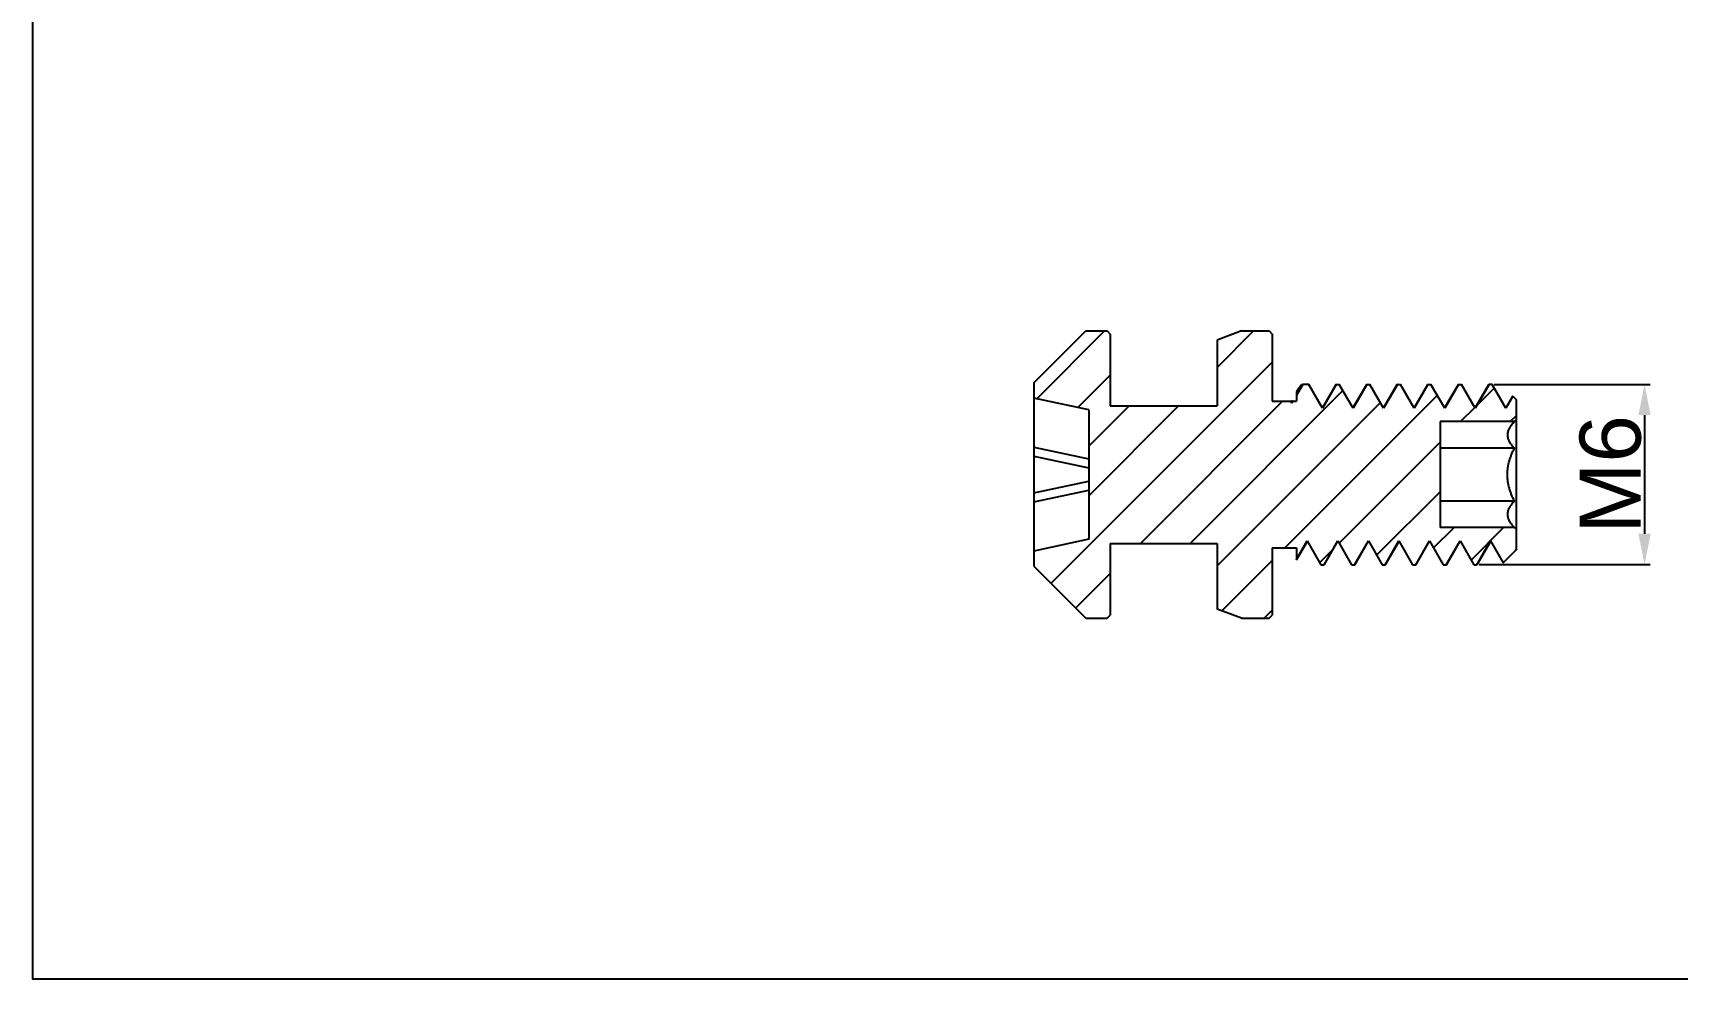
# Model space of a CAD drawing. Header units: millimetres. Extents: x 389 to 17466, y 310 to 5904.
# Drawn here: x 5600.2 to 5654, y 395.4 to 426.4 of the extents above; entities that cross this region are included whole.
import ezdxf

# ---------------------------------------------------------------- set-up
doc = ezdxf.new("R2010")
doc.units = ezdxf.units.MM
doc.layers.add('02___PRT_ALL_AXES', color=7, linetype='Continuous')
doc.styles.get("Standard").update_dxf_attribs({"font": 'arial.ttf'})
doc.dimstyles.new('缩小5倍', dxfattribs={"dimtxt": 15, "dimasz": 10, "dimexe": 0.18, "dimexo": 0.0625, "dimgap": 0.09, "dimtad": 1, "dimtoh": 1, "dimdec": 3, "dimzin": 9, "dimdsep": 46, "dimtxsty": 'Standard', "dimblk": '_FILLED', "dimcen": 0.09, "dimclrd": 256, "dimclre": 256, "dimclrt": 256, "dimazin": 2, "dimtfac": 1, "dimtdec": 3, "dimtofl": 0, "dimtmove": 0, "dimatfit": 3, "dimldrblk": '_FILLED', "dimfxl": 1, "dimtolj": 1, "dimtzin": 0, "dimarcsym": 0})

# ---------------------------------------------------------------- blocks, each defined once
blk = doc.blocks.new('_FILLED')
at = {"color": 0, "linetype": 'ByBlock'}
blk.add_solid([(0, 0), (-1, 0.2), (-1, -0.2)], dxfattribs=at)
blk = doc.blocks.new('*D52')
at = {"lineweight": -2, "transparency": 16777216}
for p, q in [((5648.024, 414.901), (5653.129, 414.901)), ((5652.949, 413.901), (5652.949, 410.014)), ((5647.539, 409.014), (5653.129, 409.014))]:
    blk.add_line(p, q, dxfattribs=at)
at = {"layer": 'Defpoints', "color": 0, "transparency": 16777216}
for p in [(5647.961, 414.901), (5647.476, 409.014), (5652.949, 409.014)]:
    blk.add_point(p, dxfattribs=at)
at = {"lineweight": -2, "transparency": 16777216}
for p, rotation in [((5652.949, 414.901), 90), ((5652.949, 409.014), 270)]:
    blk.add_blockref('_FILLED', p, dxfattribs=dict(at, rotation=rotation))
at = {"lineweight": 5, "transparency": 16777216, "insert": (5651.838, 411.958), "char_height": 2, "attachment_point": 5, "rotation": 90}
blk.add_mtext('\\A1;M6', dxfattribs=at)

msp = doc.modelspace()

# ---------------------------------------------------------------- hatches: boundary and pattern name
at = {"linetype": 'Continuous'}
h = msp.add_hatch(dxfattribs=at)
h.set_pattern_fill('A', color=2, scale=1.148369, angle=45, style=0, pattern_type=0)
h.set_pattern_definition([(45, (5267.6644, 489.1479), (-0.8120192, 0.8120192), [])])
edge = h.paths.add_edge_path()
edge.add_line((5648.7614, 409.5208), (5648.7614, 410.1511))
edge.add_line((5648.7346, 409.4743), (5648.7614, 409.5208))
edge.add_line((5648.3248, 409.0645), (5648.7346, 409.4743))
edge.add_line((5647.9114, 409.7806), (5648.3248, 409.0645))
edge.add_line((5647.4614, 409.0011), (5647.9114, 409.7806))
edge.add_line((5647.3614, 409.0011), (5647.4614, 409.0011))
edge.add_line((5646.9114, 409.7806), (5647.3614, 409.0011))
edge.add_line((5646.4614, 409.0011), (5646.9114, 409.7806))
edge.add_line((5646.3614, 409.0011), (5646.4614, 409.0011))
edge.add_line((5645.9114, 409.7806), (5646.3614, 409.0011))
edge.add_line((5645.4614, 409.0011), (5645.9114, 409.7806))
edge.add_line((5645.3614, 409.0011), (5645.4614, 409.0011))
edge.add_line((5644.9114, 409.7806), (5645.3614, 409.0011))
edge.add_line((5644.4614, 409.0011), (5644.9114, 409.7806))
edge.add_line((5644.3614, 409.0011), (5644.4614, 409.0011))
edge.add_line((5643.9114, 409.7806), (5644.3614, 409.0011))
edge.add_line((5643.4614, 409.0011), (5643.9114, 409.7806))
edge.add_line((5643.3614, 409.0011), (5643.4614, 409.0011))
edge.add_line((5642.9114, 409.7806), (5643.3614, 409.0011))
edge.add_line((5642.4614, 409.0011), (5642.9114, 409.7806))
edge.add_line((5642.3614, 409.0011), (5642.4614, 409.0011))
edge.add_line((5641.9114, 409.7806), (5642.3614, 409.0011))
edge.add_line((5641.5614, 409.1743), (5641.9114, 409.7806))
edge.add_line((5641.5614, 409.5511), (5641.5614, 409.1743))
edge.add_line((5640.7614, 409.5511), (5641.5614, 409.5511))
edge.add_line((5640.7614, 409.5511), (5640.7614, 407.3511))
edge.add_line((5640.6614, 407.2511), (5640.7614, 407.3511))
edge.add_line((5639.7614, 407.2511), (5640.6614, 407.2511))
edge.add_line((5639.7614, 407.2511), (5638.9614, 407.5511))
edge.add_line((5638.9614, 409.7011), (5638.9614, 407.5511))
edge.add_line((5635.4614, 409.7011), (5638.9614, 409.7011))
edge.add_line((5635.4614, 409.7011), (5635.4614, 407.3511))
edge.add_line((5635.3614, 407.2511), (5635.4614, 407.3511))
edge.add_line((5634.6614, 407.2511), (5635.3614, 407.2511))
edge.add_line((5632.9614, 408.9511), (5634.6614, 407.2511))
edge.add_line((5632.9614, 409.4511), (5632.9614, 408.9511))
edge.add_line((5634.7614, 409.8337), (5632.9614, 409.4511))
edge.add_line((5634.7614, 414.0685), (5634.7614, 409.8337))
edge.add_line((5634.7614, 414.0685), (5632.9614, 414.4511))
edge.add_line((5632.9614, 414.9511), (5632.9614, 414.4511))
edge.add_line((5632.9614, 414.9511), (5634.6614, 416.6511))
edge.add_line((5634.6614, 416.6511), (5635.3614, 416.6511))
edge.add_line((5635.3614, 416.6511), (5635.4614, 416.5511))
edge.add_line((5635.4614, 416.5511), (5635.4614, 414.2011))
edge.add_line((5635.4614, 414.2011), (5638.9614, 414.2011))
edge.add_line((5638.9614, 416.3511), (5638.9614, 414.2011))
edge.add_line((5639.7614, 416.6511), (5638.9614, 416.3511))
edge.add_line((5639.7614, 416.6511), (5640.6614, 416.6511))
edge.add_line((5640.6614, 416.6511), (5640.7614, 416.5511))
edge.add_line((5640.7614, 416.5511), (5640.7614, 414.3511))
edge.add_line((5640.7614, 414.3511), (5641.3752, 414.3511))
edge.add_line((5641.4114, 414.2884), (5641.3752, 414.3511))
edge.add_line((5641.4477, 414.3511), (5641.4114, 414.2884))
edge.add_line((5641.4477, 414.3511), (5641.5614, 414.3511))
edge.add_line((5641.5614, 414.5482), (5641.5614, 414.3511))
edge.add_line((5641.7652, 414.9011), (5641.5614, 414.5482))
edge.add_line((5641.9614, 414.9011), (5641.7652, 414.9011))
edge.add_line((5642.4114, 414.1217), (5641.9614, 414.9011))
edge.add_line((5642.8614, 414.9011), (5642.4114, 414.1217))
edge.add_line((5642.8614, 414.9011), (5642.9614, 414.9011))
edge.add_line((5643.4114, 414.1217), (5642.9614, 414.9011))
edge.add_line((5643.8614, 414.9011), (5643.4114, 414.1217))
edge.add_line((5643.8614, 414.9011), (5643.9614, 414.9011))
edge.add_line((5644.4114, 414.1217), (5643.9614, 414.9011))
edge.add_line((5644.8614, 414.9011), (5644.4114, 414.1217))
edge.add_line((5644.8614, 414.9011), (5644.9614, 414.9011))
edge.add_line((5645.4114, 414.1217), (5644.9614, 414.9011))
edge.add_line((5645.8614, 414.9011), (5645.4114, 414.1217))
edge.add_line((5645.8614, 414.9011), (5645.9614, 414.9011))
edge.add_line((5646.4114, 414.1217), (5645.9614, 414.9011))
edge.add_line((5646.8614, 414.9011), (5646.4114, 414.1217))
edge.add_line((5646.8614, 414.9011), (5646.9614, 414.9011))
edge.add_line((5647.4114, 414.1217), (5646.9614, 414.9011))
edge.add_line((5647.8614, 414.9011), (5647.4114, 414.1217))
edge.add_line((5647.9614, 414.9011), (5647.8614, 414.9011))
edge.add_line((5648.4114, 414.1217), (5647.9614, 414.9011))
edge.add_line((5648.6418, 414.5208), (5648.4114, 414.1217))
edge.add_line((5648.6418, 414.5208), (5648.7614, 414.4011))
edge.add_line((5648.7614, 413.7511), (5648.7614, 414.4011))
edge.add_line((5648.7614, 413.7511), (5648.6935, 413.6832))
edge.add_line((5648.6935, 413.6832), (5646.2614, 413.6832))
edge.add_line((5646.2614, 413.6832), (5646.2614, 410.2191))
edge.add_line((5648.6935, 410.2191), (5646.2614, 410.2191))
edge.add_line((5648.7614, 410.1511), (5648.6935, 410.2191))

# ---------------------------------------------------------------- linework, layer by layer
at = {"color": 7, "linetype": 'Continuous'}
for p, q in [((5632.9614, 414.9511), (5634.6614, 416.6511)), ((5634.6614, 416.6511), (5635.3614, 416.6511)), ((5635.3614, 416.6511), (5635.4614, 416.5511)), ((5635.4614, 416.5511), (5635.4614, 414.2011)), ((5639.7614, 416.6511), (5638.9614, 416.3511)), ((5639.7614, 416.6511), (5640.6614, 416.6511)), ((5640.6614, 416.6511), (5640.7614, 416.5511)), ((5640.7614, 416.5511), (5640.7614, 414.3511)), ((5638.9614, 416.3511), (5638.9614, 414.2011)), ((5632.9614, 414.9511), (5632.9614, 408.9511)), ((5641.7652, 414.9011), (5641.5614, 414.5482)), ((5641.9614, 414.9011), (5641.7652, 414.9011)), ((5642.4114, 414.1217), (5641.9614, 414.9011)), ((5642.8466, 414.8883), (5642.4064, 414.1304)), ((5642.8614, 414.9011), (5642.4114, 414.1217)), ((5642.8614, 414.9011), (5642.8466, 414.8883)), ((5642.8614, 414.9011), (5642.9614, 414.9011)), ((5643.4114, 414.1217), (5642.9614, 414.9011)), ((5643.8466, 414.8883), (5643.4064, 414.1304)), ((5643.8614, 414.9011), (5643.4114, 414.1217)), ((5643.8614, 414.9011), (5643.8466, 414.8883)), ((5643.8614, 414.9011), (5643.9614, 414.9011)), ((5644.4114, 414.1217), (5643.9614, 414.9011)), ((5644.8466, 414.8883), (5644.4064, 414.1304)), ((5644.8614, 414.9011), (5644.4114, 414.1217)), ((5644.8614, 414.9011), (5644.8466, 414.8883)), ((5644.8614, 414.9011), (5644.9614, 414.9011)), ((5645.4114, 414.1217), (5644.9614, 414.9011)), ((5645.8466, 414.8883), (5645.4064, 414.1304)), ((5645.8614, 414.9011), (5645.4114, 414.1217)), ((5645.8614, 414.9011), (5645.8466, 414.8883)), ((5645.8614, 414.9011), (5645.9614, 414.9011)), ((5646.4114, 414.1217), (5645.9614, 414.9011)), ((5646.8466, 414.8883), (5646.4064, 414.1304)), ((5646.8614, 414.9011), (5646.4114, 414.1217)), ((5646.8614, 414.9011), (5646.8466, 414.8883)), ((5646.8614, 414.9011), (5646.9614, 414.9011)), ((5647.4114, 414.1217), (5646.9614, 414.9011)), ((5647.8466, 414.8883), (5647.4064, 414.1304)), ((5647.8614, 414.9011), (5647.4114, 414.1217)), ((5647.8466, 414.8883), (5647.8614, 414.9011)), ((5647.9614, 414.9011), (5647.8614, 414.9011)), ((5648.4114, 414.1217), (5647.9614, 414.9011)), ((5634.7614, 414.0685), (5632.9614, 414.4511)), ((5640.7614, 414.3511), (5641.3752, 414.3511)), ((5641.4114, 414.2884), (5641.3752, 414.3511)), ((5641.3945, 414.3312), (5641.3908, 414.3377)), ((5641.4477, 414.3511), (5641.4114, 414.2884)), ((5641.4477, 414.3511), (5641.5614, 414.3511)), ((5641.5614, 414.6629), (5641.5614, 414.3511)), ((5648.6311, 414.5169), (5648.4064, 414.1304)), ((5648.6418, 414.5208), (5648.4114, 414.1217)), ((5648.6311, 414.5169), (5648.6418, 414.5208)), ((5648.6418, 414.5208), (5648.7614, 414.4011)), ((5648.7614, 409.5073), (5648.7614, 414.4011)), ((5634.7614, 414.0685), (5634.7614, 409.8337)), ((5635.4614, 414.2011), (5638.9614, 414.2011)), ((5648.6935, 413.6832), (5646.2614, 413.6832)), ((5646.2614, 413.6832), (5646.2614, 410.2191)), ((5648.7614, 413.7511), (5648.6935, 413.6832)), ((5632.9614, 412.8446), (5634.7614, 412.462)), ((5632.9614, 412.5511), (5634.7614, 412.1685)), ((5632.9614, 411.3511), (5634.7614, 411.7337)), ((5632.9614, 411.0577), (5634.7614, 411.4403)), ((5648.6935, 410.2191), (5646.2614, 410.2191)), ((5648.7614, 410.1511), (5648.6935, 410.2191)), ((5634.7614, 409.8337), (5632.9614, 409.4511)), ((5635.4614, 409.7011), (5635.4614, 407.3511)), ((5635.4614, 409.7011), (5638.9614, 409.7011)), ((5638.9614, 409.7011), (5638.9614, 407.5511)), ((5640.7614, 409.5511), (5641.5614, 409.5511)), ((5640.7614, 409.5511), (5640.7614, 407.3511)), ((5641.5614, 409.1743), (5641.9114, 409.7806)), ((5641.5614, 409.5511), (5641.5614, 409.1611)), ((5641.5628, 409.1632), (5641.9164, 409.7719)), ((5641.9114, 409.7806), (5642.3614, 409.0011)), ((5642.4614, 409.0011), (5642.9114, 409.7806)), ((5642.4762, 409.0139), (5642.9164, 409.7719)), ((5642.9114, 409.7806), (5643.3614, 409.0011)), ((5643.4614, 409.0011), (5643.9114, 409.7806)), ((5643.4762, 409.0139), (5643.9164, 409.7719)), ((5643.9114, 409.7806), (5644.3614, 409.0011)), ((5644.4614, 409.0011), (5644.9114, 409.7806)), ((5644.4762, 409.0139), (5644.9164, 409.7719)), ((5644.9114, 409.7806), (5645.3614, 409.0011)), ((5645.4614, 409.0011), (5645.9114, 409.7806)), ((5645.4762, 409.0139), (5645.9164, 409.7719)), ((5645.9114, 409.7806), (5646.3614, 409.0011)), ((5646.4614, 409.0011), (5646.9114, 409.7806)), ((5646.4762, 409.0139), (5646.9164, 409.7719)), ((5646.9114, 409.7806), (5647.3614, 409.0011)), ((5647.4614, 409.0011), (5647.9114, 409.7806)), ((5647.4762, 409.0139), (5647.9164, 409.7719)), ((5647.9114, 409.7806), (5648.3248, 409.0645)), ((5648.3248, 409.0645), (5648.7346, 409.4743)), ((5648.7346, 409.4743), (5648.7614, 409.5208)), ((5632.9614, 408.9511), (5634.6614, 407.2511)), ((5642.3614, 409.0011), (5642.4614, 409.0011)), ((5642.4762, 409.0139), (5642.4614, 409.0011)), ((5643.3614, 409.0011), (5643.4614, 409.0011)), ((5643.4614, 409.0011), (5643.4762, 409.0139)), ((5644.3614, 409.0011), (5644.4614, 409.0011)), ((5644.4614, 409.0011), (5644.4762, 409.0139)), ((5645.3614, 409.0011), (5645.4614, 409.0011)), ((5645.4614, 409.0011), (5645.4762, 409.0139)), ((5646.3614, 409.0011), (5646.4614, 409.0011)), ((5646.4614, 409.0011), (5646.4762, 409.0139)), ((5647.3614, 409.0011), (5647.4614, 409.0011)), ((5647.4762, 409.0139), (5647.4614, 409.0011)), ((5635.3614, 407.2511), (5635.4614, 407.3511)), ((5639.7614, 407.2511), (5638.9614, 407.5511)), ((5640.6614, 407.2511), (5640.7614, 407.3511)), ((5634.6614, 407.2511), (5635.3614, 407.2511)), ((5639.7614, 407.2511), (5640.6614, 407.2511))]:
    msp.add_line(p, q, dxfattribs=at)
msp.add_lwpolyline([(5600.2104, 461.7879), (5686.6896, 461.7879), (5686.6896, 395.4424), (5600.2104, 395.4424)], close=True)
for points, knots in [([(5641.7114, 414.8815), (5641.7157, 414.8846), (5641.7243, 414.8902), (5641.7379, 414.8965), (5641.7515, 414.9003), (5641.7607, 414.9011), (5641.7652, 414.9011)], [0, 0, 0, 0, 0.2742711, 0.5283585, 0.7679815, 1, 1, 1, 1]), ([(5641.3839, 414.3469), (5641.3832, 414.3476), (5641.3818, 414.3488), (5641.3796, 414.3501), (5641.3774, 414.3509), (5641.3759, 414.3511), (5641.3752, 414.3511)], [0, 0, 0, 0, 0.2878474, 0.5446777, 0.7785365, 1, 1, 1, 1]), ([(5641.3908, 414.3377), (5641.3897, 414.3395), (5641.3876, 414.3428), (5641.3852, 414.3457), (5641.3839, 414.3469)], [0, 0, 0, 0, 0.5450984, 1, 1, 1, 1]), ([(5641.4201, 414.3469), (5641.4178, 414.3462), (5641.4082, 414.3429), (5641.3991, 414.3384), (5641.3926, 414.3344)], [0, 0, 0, 0, 0.2400511, 1, 1, 1, 1]), ([(5641.4114, 414.2884), (5641.4101, 414.2929), (5641.4074, 414.3012), (5641.4032, 414.3128), (5641.3991, 414.3227), (5641.3961, 414.3286), (5641.3945, 414.3312)], [0, 0, 0, 0, 0.3037596, 0.571213, 0.8029639, 1, 1, 1, 1]), ([(5641.4477, 414.3511), (5641.443, 414.3511), (5641.4337, 414.3504), (5641.4246, 414.3483), (5641.4201, 414.3469)], [0, 0, 0, 0, 0.4943147, 1, 1, 1, 1]), ([(5648.6935, 413.6832), (5648.6768, 413.6666), (5648.6448, 413.6331), (5648.6001, 413.5812), (5648.5603, 413.5284), (5648.5259, 413.4745), (5648.498, 413.4196), (5648.4772, 413.3638), (5648.4643, 413.3072), (5648.46, 413.2502), (5648.4643, 413.1931), (5648.4772, 413.1365), (5648.498, 413.0807), (5648.5259, 413.0258), (5648.5603, 412.972), (5648.6001, 412.9191), (5648.6448, 412.8673), (5648.6768, 412.8338), (5648.6935, 412.8172)], [0, 0, 0, 0, 0.0699887, 0.1379102, 0.2035808, 0.2668744, 0.3278145, 0.3866197, 0.4437665, 0.5000001, 0.5562337, 0.6133804, 0.6721855, 0.7331256, 0.7964191, 0.8620896, 0.9300112, 1, 1, 1, 1]), ([(5648.6935, 411.0851), (5648.6768, 411.0685), (5648.6448, 411.035), (5648.6001, 410.9832), (5648.5603, 410.9303), (5648.5259, 410.8764), (5648.498, 410.8216), (5648.4772, 410.7657), (5648.4643, 410.7091), (5648.46, 410.6521), (5648.4643, 410.5951), (5648.4772, 410.5385), (5648.498, 410.4826), (5648.5259, 410.4277), (5648.5603, 410.3739), (5648.6001, 410.321), (5648.6448, 410.2692), (5648.6768, 410.2357), (5648.6935, 410.2191)], [0, 0, 0, 0, 0.0699887, 0.1379102, 0.2035808, 0.2668744, 0.3278145, 0.3866197, 0.4437665, 0.5000001, 0.5562337, 0.6133804, 0.6721855, 0.7331256, 0.7964191, 0.8620896, 0.9300112, 1, 1, 1, 1]), ([(5648.7614, 409.5073), (5648.7572, 409.5011), (5648.7488, 409.4897), (5648.7393, 409.4791), (5648.7346, 409.4743)], [0, 0, 0, 0, 0.529381, 1, 1, 1, 1])]:
    msp.add_open_spline(points, degree=3, knots=knots, dxfattribs=at)
at = {"layer": '02___PRT_ALL_AXES', "color": 7, "linetype": 'Continuous'}
for p, q in [((5648.6935, 412.8172), (5646.2614, 412.8172)), ((5648.6935, 411.0851), (5646.2614, 411.0851)), ((5641.5614, 409.1611), (5641.5628, 409.1632))]:
    msp.add_line(p, q, dxfattribs=at)
for points, knots in [([(5641.7114, 414.8815), (5641.6857, 414.848), (5641.6341, 414.7762), (5641.5859, 414.7021), (5641.5614, 414.6629)], [0, 0, 0, 0, 0.4774847, 1, 1, 1, 1]), ([(5648.4614, 411.9511), (5648.4614, 411.9888), (5648.4643, 412.0643), (5648.4811, 412.2142), (5648.5139, 412.3619), (5648.5596, 412.5056), (5648.6127, 412.6468), (5648.6598, 412.7497), (5648.6935, 412.8172)], [0, 0, 0, 0, 0.1250124, 0.2500798, 0.5000002, 0.6250135, 0.7500411, 1, 1, 1, 1]), ([(5648.6935, 411.0851), (5648.6598, 411.1525), (5648.6127, 411.2555), (5648.5596, 411.3967), (5648.5139, 411.5404), (5648.4811, 411.6881), (5648.4643, 411.838), (5648.4614, 411.9134), (5648.4614, 411.9511)], [0, 0, 0, 0, 0.2499588, 0.3749864, 0.4999996, 0.74992, 0.8749875, 1, 1, 1, 1])]:
    msp.add_open_spline(points, degree=3, knots=knots, dxfattribs=at)

# ---------------------------------------------------------------- dimensions: what is measured, and where the dimension line sits
at = {"color": 6, "lineweight": 5}
dim = msp.add_linear_dim(base=(5652.9493, 409.0139), p1=(5647.9614, 414.9011), p2=(5647.4762, 409.0139), angle=90, text='M6', dimstyle='缩小5倍', override={"dimtxt": 2, "dimasz": 1}, dxfattribs=at)
dim.commit()
dim.dimension.update_dxf_attribs({"geometry": '*D52', "text_midpoint": (5652.9493, 411.9575), "dimtype": 160})

doc.saveas('drawing.dxf')
